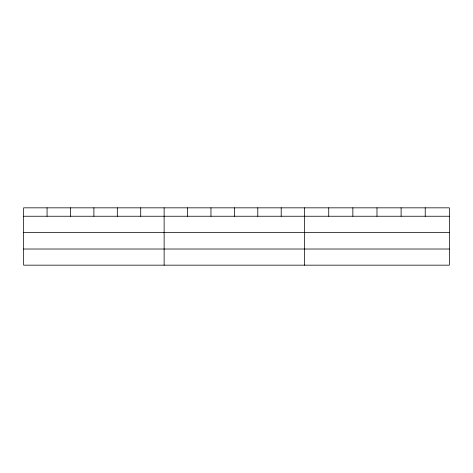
<?xml version="1.0" encoding="UTF-8"?>
<svg xmlns="http://www.w3.org/2000/svg" width="473" height="473" viewBox="0 0 473 473"><rect width="100%" height="100%" fill="white"/><g stroke="black" fill="none" stroke-linecap="round" stroke-linejoin="round"><path stroke-width="0.71" d="M449.35 232.391L449.35 207.836L23.65 207.836L23.65 265.164L449.35 265.164L449.35 232.391L23.65 232.391M23.65 216.244L449.35 216.244M23.65 249.023L449.35 249.023M425.227 207.836L425.227 216.244M401.104 207.836L401.104 216.244M376.981 207.836L376.981 216.244M352.858 207.836L352.858 216.244M328.735 207.836L328.735 216.244M304.612 207.836L304.612 265.164M281.199 207.836L281.199 216.244M257.785 207.836L257.785 216.244M234.371 207.836L234.371 216.244M210.958 207.836L210.958 216.244M187.544 207.836L187.544 216.244M164.131 207.836L164.131 265.164M140.718 207.836L140.718 216.244M117.304 207.836L117.304 216.244M93.891 207.836L93.891 216.244M70.477 207.836L70.477 216.244M47.063 207.836L47.063 216.244"/></g></svg>
